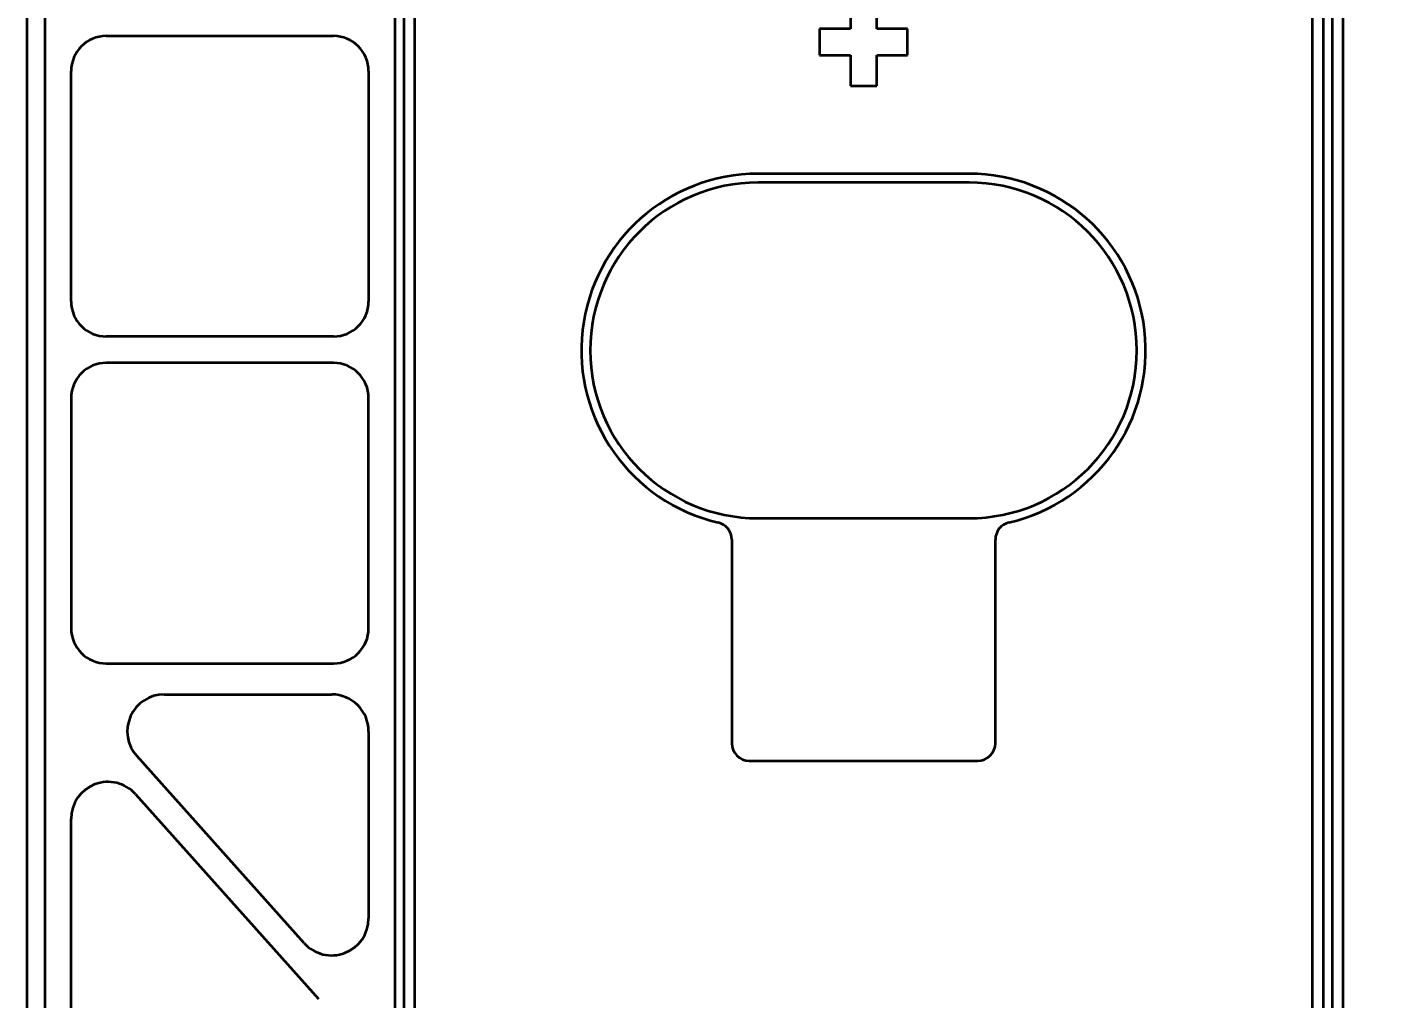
# Model space of a CAD drawing. Extents: x -1334 to -16, y -214 to 699.
# Drawn here: x -1185.9 to -1108.5, y 49.6 to 104.8 of the extents above; entities that cross this region are included whole.
import ezdxf

# ---------------------------------------------------------------- set-up
doc = ezdxf.new("R2010")
doc.units = 0
doc.dimstyles.get("Standard").update_dxf_attribs({"dimtxt": 0.18, "dimasz": 0.18, "dimexe": 0.18, "dimexo": 0.0625, "dimgap": 0.09, "dimtad": 0, "dimtih": 1, "dimtoh": 1, "dimdec": 4, "dimzin": 0, "dimdsep": 46, "dimtxsty": 'Standard', "dimcen": 0.09, "dimadec": 0, "dimazin": 0, "dimtfac": 1, "dimtdec": 4, "dimtofl": 0, "dimtmove": 0, "dimatfit": 3, "dimfxl": 1, "dimtolj": 1, "dimtzin": 0, "dimarcsym": 0})

# ---------------------------------------------------------------- blocks, each defined once
blk = doc.blocks.new('*D2')
at = {"color": 0, "lineweight": -2, "transparency": 16777216}
for p, q in [((-1164.451, 154.84), (-1164.451, -18.919)), ((-795.211, 16.82), (-795.211, -18.919)), ((-1161.951, -17.669), (-797.711, -17.669))]:
    blk.add_line(p, q, dxfattribs=at)
at = {"color": 0, "transparency": 16777216}
for points in [[(-1161.951, -17.252), (-1161.951, -18.086), (-1164.451, -17.669)], [(-797.711, -17.252), (-797.711, -18.086), (-795.211, -17.669)]]:
    blk.add_solid(points, dxfattribs=at)
at = {"layer": 'Defpoints', "color": 0, "transparency": 16777216}
for p in [(-1164.451, 155.465), (-795.211, 17.445), (-795.211, -17.669)]:
    blk.add_point(p, dxfattribs=at)
at = {"color": 0, "transparency": 16777216, "insert": (-982.702, -15.586), "char_height": 2.5, "attachment_point": 5}
blk.add_mtext('369,24', dxfattribs=at)

msp = doc.modelspace()

# ---------------------------------------------------------------- linework, layer by layer
at = {"color": 7, "lineweight": 35}
for p, q in [((-1164.951, 159.455), (-1164.951, 13.455)), ((-1163.841, 157.305), (-1163.841, 15.605)), ((-1112.741, 15.605), (-1112.741, 157.305)), ((-1111.021, 157.305), (-1111.021, 15.605)), ((-1164.451, 155.465), (-1164.451, 17.445)), ((-1112.131, 17.445), (-1112.131, 155.465)), ((-1111.631, 155.465), (-1111.631, 17.445)), ((-1185.875, 31.995), (-1185.875, 140.995)), ((-1184.875, 140.995), (-1184.875, 31.995)), ((-1183.375, 36.515), (-1183.375, 59.801))]:
    msp.add_line(p, q, dxfattribs=at)
at = {"color": 7, "lineweight": 35, "ltscale": 0.04375}
for p, q in [((-1139.042, 106.505), (-1139.042, 104.755)), ((-1137.542, 104.755), (-1137.542, 106.505)), ((-1139.042, 104.755), (-1140.792, 104.755)), ((-1135.792, 104.755), (-1137.542, 104.755)), ((-1140.792, 103.255), (-1139.042, 103.255)), ((-1139.042, 103.255), (-1139.042, 101.505)), ((-1137.542, 103.255), (-1135.792, 103.255)), ((-1137.542, 101.505), (-1137.542, 103.255))]:
    msp.add_line(p, q, dxfattribs=at)
at = {"color": 7, "lineweight": 35, "ltscale": 0.0375}
for p, q in [((-1140.792, 104.755), (-1140.792, 103.255)), ((-1135.792, 103.255), (-1135.792, 104.755)), ((-1139.042, 101.505), (-1137.542, 101.505))]:
    msp.add_line(p, q, dxfattribs=at)
at = {"color": 7, "lineweight": 35, "ltscale": 0.323087}
for p, q in [((-1181.375, 104.345), (-1168.451, 104.345)), ((-1168.451, 87.245), (-1181.375, 87.245)), ((-1168.451, 85.745), (-1181.375, 85.745)), ((-1181.375, 68.645), (-1168.451, 68.645))]:
    msp.add_line(p, q, dxfattribs=at)
at = {"color": 7, "lineweight": 35, "ltscale": 0.3275}
for p, q in [((-1183.375, 89.245), (-1183.375, 102.345)), ((-1166.451, 102.345), (-1166.451, 89.245)), ((-1183.375, 83.745), (-1183.375, 70.645)), ((-1166.451, 70.645), (-1166.451, 83.745))]:
    msp.add_line(p, q, dxfattribs=at)
at = {"color": 7, "lineweight": 35, "ltscale": 0.3}
for p, q in [((-1132.292, 96.505), (-1144.292, 96.505)), ((-1132.292, 96.005), (-1144.292, 96.005)), ((-1144.292, 76.905), (-1132.292, 76.905))]:
    msp.add_line(p, q, dxfattribs=at)
at = {"color": 7, "lineweight": 35, "ltscale": 0.289663}
for p, q in [((-1145.792, 75.692), (-1145.792, 64.105)), ((-1130.792, 64.105), (-1130.792, 75.692))]:
    msp.add_line(p, q, dxfattribs=at)
at = {"color": 7, "lineweight": 35, "ltscale": 0.238171}
msp.add_line((-1178.078, 66.877), (-1168.552, 66.877), dxfattribs=at)
at = {"color": 7, "lineweight": 35, "ltscale": 0.266198}
msp.add_line((-1166.451, 64.777), (-1166.451, 54.129), dxfattribs=at)
at = {"color": 7, "lineweight": 35, "ltscale": 0.357195}
msp.add_line((-1170.116, 52.729), (-1179.643, 63.377), dxfattribs=at)
at = {"color": 7, "lineweight": 35, "ltscale": 0.325}
msp.add_line((-1144.792, 63.105), (-1131.792, 63.105), dxfattribs=at)
at = {"color": 7, "lineweight": 35, "ltscale": 0.390578}
msp.add_line((-1179.71, 61.201), (-1169.292, 49.558), dxfattribs=at)
at = {"color": 7, "lineweight": 35}
for centre, radius, start, end in [((-1181.375, 102.345), 2, 90, 179.99999), ((-1168.451, 102.345), 2, 0, 90), ((-1144.292, 86.455), 10.05, 90, 256.92394), ((-1144.292, 86.455), 9.55, 90, 270), ((-1132.292, 86.455), 10.05, 283.07606, 90), ((-1132.292, 86.455), 9.55, 270, 90), ((-1181.375, 89.245), 2, 180.00001, 270), ((-1168.451, 89.245), 2, 270, 0), ((-1181.375, 83.745), 2, 90, 179.99999), ((-1168.451, 83.745), 2, 360, 90), ((-1146.792, 75.692), 1, 0, 76.92394), ((-1129.792, 75.692), 1, 103.07606, 180.00001), ((-1181.375, 70.645), 2, 180.00001, 270), ((-1168.451, 70.645), 2, 270, 0), ((-1178.078, 64.777), 2.1, 90, 221.81978), ((-1168.552, 64.777), 2.1, 0, 90), ((-1144.792, 64.105), 1, 180.00001, 270), ((-1131.792, 64.105), 1, 270, 360), ((-1181.275, 59.801), 2.1, 41.81978, 179.99999), ((-1168.552, 54.129), 2.1, 221.81978, 360)]:
    msp.add_arc(centre, radius, start, end, dxfattribs=at)

# ---------------------------------------------------------------- dimensions: what is measured, and where the dimension line sits
dim = msp.add_linear_dim(base=(-795.211, -17.669), p1=(-1164.451, 155.465), p2=(-795.211, 17.445), dimstyle='Standard', override={"dimtxt": 2.5, "dimasz": 2.5, "dimexe": 1.25, "dimexo": 0.625, "dimgap": 0.625, "dimtad": 1, "dimtih": 0, "dimtoh": 0, "dimdec": 2, "dimzin": 8, "dimdsep": 44, "dimcen": 2.5, "dimtdec": 2, "dimtofl": 1, "dimatfit": 0, "dimtolj": 0, "dimtzin": 8})
dim.commit()
dim.dimension.update_dxf_attribs({"geometry": '*D2', "text_midpoint": (-982.702, -17.669), "dimtype": 160})

doc.saveas('drawing.dxf')
